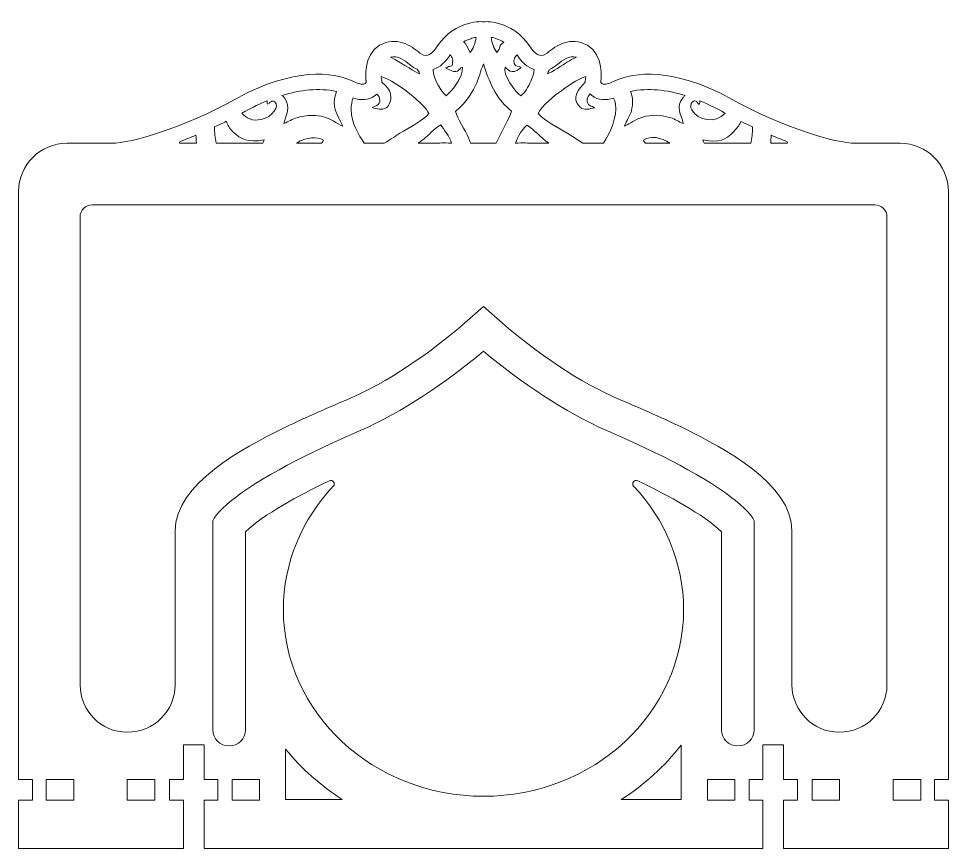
# Model space of a CAD drawing. Header units: inches. Extents: x 37.6 to 85.3, y -40.2 to -18.7.
# Drawn here: x 59.79 to 70.41, y -28.14 to -18.67 of the extents above; entities that cross this region are included whole.
import ezdxf

# ---------------------------------------------------------------- set-up
doc = ezdxf.new("R2010")
doc.units = ezdxf.units.IN
doc.header["$MEASUREMENT"] = 0
doc.layers.add('Layer 1', color=7, linetype='Continuous')

msp = doc.modelspace()

# ---------------------------------------------------------------- linework, layer by layer
at = {"layer": 'Layer 1', "color": 250, "lineweight": 9}
for points in [[(60.109, -27.592), (60.424, -27.592), (60.424, -27.356), (60.109, -27.356), (60.109, -27.592)], [(61.035, -27.592), (61.35, -27.592), (61.35, -27.356), (61.035, -27.356), (61.035, -27.592)], [(62.231, -27.592), (62.545, -27.592), (62.545, -27.356), (62.231, -27.356), (62.231, -27.592)], [(67.655, -27.592), (67.97, -27.592), (67.97, -27.356), (67.655, -27.356), (67.655, -27.592)], [(68.85, -27.592), (69.165, -27.592), (69.165, -27.356), (68.85, -27.356), (68.85, -27.592)], [(69.776, -27.592), (70.091, -27.592), (70.091, -27.356), (69.776, -27.356), (69.776, -27.592)]]:
    msp.add_lwpolyline(points, close=True, dxfattribs=at)
for points, knots in [([(65.1, -28.143), (65.1, -28.143), (68.289, -28.143), (68.289, -28.143), (68.289, -28.143), (68.289, -28.143), (68.289, -27.592), (68.289, -27.592), (68.289, -27.592), (68.289, -27.592), (68.131, -27.592), (68.131, -27.592), (68.131, -27.592), (68.131, -27.592), (68.131, -27.356), (68.131, -27.356), (68.131, -27.356), (68.131, -27.356), (68.289, -27.356), (68.289, -27.356), (68.289, -27.356), (68.289, -27.356), (68.289, -26.962), (68.289, -26.962), (68.289, -26.962), (68.289, -26.962), (68.525, -26.962), (68.525, -26.962), (68.525, -26.962), (68.525, -26.962), (68.525, -27.356), (68.525, -27.356), (68.525, -27.356), (68.525, -27.356), (68.683, -27.356), (68.683, -27.356), (68.683, -27.356), (68.683, -27.356), (68.683, -27.592), (68.683, -27.592), (68.683, -27.592), (68.683, -27.592), (68.525, -27.592), (68.525, -27.592), (68.525, -27.592), (68.525, -27.592), (68.525, -28.143), (68.525, -28.143), (68.525, -28.143), (68.525, -28.143), (70.406, -28.143), (70.406, -28.143), (70.406, -28.143), (70.406, -28.143), (70.406, -27.592), (70.406, -27.592), (70.406, -27.592), (70.406, -27.592), (70.249, -27.592), (70.249, -27.592), (70.249, -27.592), (70.249, -27.592), (70.249, -27.356), (70.249, -27.356), (70.249, -27.356), (70.249, -27.356), (70.406, -27.356), (70.406, -27.356), (70.406, -27.356), (70.406, -27.356), (70.406, -20.645), (70.406, -20.645), (70.406, -20.645), (70.406, -20.342), (70.159, -20.094), (69.855, -20.094), (69.855, -20.094), (69.855, -20.094), (69.347, -20.094), (69.347, -20.094), (69.347, -20.094), (69.114, -20.094), (68.533, -19.923), (67.904, -19.577), (67.904, -19.577), (67.276, -19.23), (66.807, -19.282), (66.607, -19.38), (66.607, -19.38), (66.407, -19.478), (66.441, -19.375), (66.441, -19.375), (66.441, -19.375), (66.441, -19.375), (66.479, -19.086), (66.286, -18.977), (66.286, -18.977), (66.093, -18.868), (65.933, -18.977), (65.826, -19.066), (65.826, -19.066), (65.718, -19.155), (65.633, -18.993), (65.633, -18.993), (65.633, -18.993), (65.413, -18.672), (65.1, -18.708), (65.1, -18.708), (65.1, -18.708), (65.1, -18.708), (64.787, -18.672), (64.568, -18.993), (64.568, -18.993), (64.568, -18.993), (64.482, -19.155), (64.375, -19.066), (64.375, -19.066), (64.268, -18.977), (64.107, -18.868), (63.915, -18.977), (63.915, -18.977), (63.722, -19.086), (63.759, -19.375), (63.759, -19.375), (63.759, -19.375), (63.759, -19.375), (63.793, -19.478), (63.593, -19.38), (63.593, -19.38), (63.393, -19.282), (62.924, -19.23), (62.296, -19.577), (62.296, -19.577), (61.668, -19.923), (61.087, -20.094), (60.854, -20.094), (60.854, -20.094), (60.854, -20.094), (60.345, -20.094), (60.345, -20.094), (60.345, -20.094), (60.042, -20.094), (59.794, -20.342), (59.794, -20.645), (59.794, -20.645), (59.794, -20.645), (59.794, -27.356), (59.794, -27.356), (59.794, -27.356), (59.794, -27.356), (59.952, -27.356), (59.952, -27.356), (59.952, -27.356), (59.952, -27.356), (59.952, -27.592), (59.952, -27.592), (59.952, -27.592), (59.952, -27.592), (59.794, -27.592), (59.794, -27.592), (59.794, -27.592), (59.794, -27.592), (59.794, -28.143), (59.794, -28.143), (59.794, -28.143), (59.794, -28.143), (61.675, -28.143), (61.675, -28.143), (61.675, -28.143), (61.675, -28.143), (61.675, -27.592), (61.675, -27.592), (61.675, -27.592), (61.675, -27.592), (61.518, -27.592), (61.518, -27.592), (61.518, -27.592), (61.518, -27.592), (61.518, -27.356), (61.518, -27.356), (61.518, -27.356), (61.518, -27.356), (61.675, -27.356), (61.675, -27.356), (61.675, -27.356), (61.675, -27.356), (61.675, -26.962), (61.675, -26.962), (61.675, -26.962), (61.675, -26.962), (61.912, -26.962), (61.912, -26.962), (61.912, -26.962), (61.912, -26.962), (61.912, -27.356), (61.912, -27.356), (61.912, -27.356), (61.912, -27.356), (62.069, -27.356), (62.069, -27.356), (62.069, -27.356), (62.069, -27.356), (62.069, -27.592), (62.069, -27.592), (62.069, -27.592), (62.069, -27.592), (61.912, -27.592), (61.912, -27.592), (61.912, -27.592), (61.912, -27.592), (61.912, -28.143), (61.912, -28.143), (61.912, -28.143), (61.912, -28.143), (65.1, -28.143), (65.1, -28.143)], [0, 0, 0, 0, 0.018182, 0.018182, 0.018182, 0.018182, 0.036364, 0.036364, 0.036364, 0.036364, 0.054545, 0.054545, 0.054545, 0.054545, 0.072727, 0.072727, 0.072727, 0.072727, 0.090909, 0.090909, 0.090909, 0.090909, 0.109091, 0.109091, 0.109091, 0.109091, 0.127273, 0.127273, 0.127273, 0.127273, 0.145455, 0.145455, 0.145455, 0.145455, 0.163636, 0.163636, 0.163636, 0.163636, 0.181818, 0.181818, 0.181818, 0.181818, 0.2, 0.2, 0.2, 0.2, 0.218182, 0.218182, 0.218182, 0.218182, 0.236364, 0.236364, 0.236364, 0.236364, 0.254545, 0.254545, 0.254545, 0.254545, 0.272727, 0.272727, 0.272727, 0.272727, 0.290909, 0.290909, 0.290909, 0.290909, 0.309091, 0.309091, 0.309091, 0.309091, 0.327273, 0.327273, 0.327273, 0.327273, 0.345455, 0.345455, 0.345455, 0.345455, 0.363636, 0.363636, 0.363636, 0.363636, 0.381818, 0.381818, 0.381818, 0.381818, 0.4, 0.4, 0.4, 0.4, 0.418182, 0.418182, 0.418182, 0.418182, 0.436364, 0.436364, 0.436364, 0.436364, 0.454545, 0.454545, 0.454545, 0.454545, 0.472727, 0.472727, 0.472727, 0.472727, 0.490909, 0.490909, 0.490909, 0.490909, 0.509091, 0.509091, 0.509091, 0.509091, 0.527273, 0.527273, 0.527273, 0.527273, 0.545455, 0.545455, 0.545455, 0.545455, 0.563636, 0.563636, 0.563636, 0.563636, 0.581818, 0.581818, 0.581818, 0.581818, 0.6, 0.6, 0.6, 0.6, 0.618182, 0.618182, 0.618182, 0.618182, 0.636364, 0.636364, 0.636364, 0.636364, 0.654545, 0.654545, 0.654545, 0.654545, 0.672727, 0.672727, 0.672727, 0.672727, 0.690909, 0.690909, 0.690909, 0.690909, 0.709091, 0.709091, 0.709091, 0.709091, 0.727273, 0.727273, 0.727273, 0.727273, 0.745455, 0.745455, 0.745455, 0.745455, 0.763636, 0.763636, 0.763636, 0.763636, 0.781818, 0.781818, 0.781818, 0.781818, 0.8, 0.8, 0.8, 0.8, 0.818182, 0.818182, 0.818182, 0.818182, 0.836364, 0.836364, 0.836364, 0.836364, 0.854545, 0.854545, 0.854545, 0.854545, 0.872727, 0.872727, 0.872727, 0.872727, 0.890909, 0.890909, 0.890909, 0.890909, 0.909091, 0.909091, 0.909091, 0.909091, 0.927273, 0.927273, 0.927273, 0.927273, 0.945455, 0.945455, 0.945455, 0.945455, 0.963636, 0.963636, 0.963636, 0.963636, 1, 1, 1, 1]), ([(65.017, -18.886), (64.994, -18.889), (64.972, -18.895), (64.954, -18.901), (64.954, -18.901), (64.925, -18.911), (64.898, -18.923), (64.872, -18.938), (64.872, -18.938), (64.879, -18.943), (64.885, -18.948), (64.89, -18.954), (64.89, -18.954), (64.916, -18.983), (64.925, -19.023), (64.947, -19.058), (64.947, -19.058), (64.984, -19.021), (65.006, -18.949), (65.017, -18.886)], [0, 0, 0, 0, 0.166667, 0.166667, 0.166667, 0.166667, 0.333333, 0.333333, 0.333333, 0.333333, 0.5, 0.5, 0.5, 0.5, 0.666667, 0.666667, 0.666667, 0.666667, 1, 1, 1, 1]), ([(65.333, -18.941), (65.306, -18.925), (65.278, -18.911), (65.247, -18.901), (65.247, -18.901), (65.23, -18.895), (65.208, -18.89), (65.186, -18.886), (65.186, -18.886), (65.194, -18.951), (65.219, -19.013), (65.252, -19.058), (65.252, -19.058), (65.309, -18.991), (65.259, -18.996), (65.333, -18.941)], [0, 0, 0, 0, 0.2, 0.2, 0.2, 0.2, 0.4, 0.4, 0.4, 0.4, 0.6, 0.6, 0.6, 0.6, 1, 1, 1, 1]), ([(64.344, -19.25), (64.316, -19.239), (64.288, -19.222), (64.262, -19.2), (64.262, -19.2), (64.195, -19.144), (64.122, -19.089), (64.039, -19.113), (64.039, -19.113), (64.197, -19.194), (64.333, -19.292), (64.371, -19.301), (64.371, -19.301), (64.362, -19.275), (64.352, -19.264), (64.344, -19.25)], [0, 0, 0, 0, 0.2, 0.2, 0.2, 0.2, 0.4, 0.4, 0.4, 0.4, 0.6, 0.6, 0.6, 0.6, 1, 1, 1, 1]), ([(64.718, -19.085), (64.673, -19.165), (64.603, -19.227), (64.524, -19.254), (64.524, -19.254), (64.534, -19.378), (64.621, -19.507), (64.673, -19.552), (64.673, -19.552), (64.733, -19.512), (64.872, -19.339), (64.859, -19.225), (64.859, -19.225), (64.805, -19.245), (64.826, -19.324), (64.67, -19.237), (64.67, -19.237), (64.672, -19.235), (64.676, -19.233), (64.678, -19.232), (64.678, -19.232), (64.762, -19.19), (64.639, -19.241), (64.738, -19.212), (64.738, -19.212), (64.76, -19.152), (64.747, -19.109), (64.718, -19.085)], [0, 0, 0, 0, 0.125, 0.125, 0.125, 0.125, 0.25, 0.25, 0.25, 0.25, 0.375, 0.375, 0.375, 0.375, 0.5, 0.5, 0.5, 0.5, 0.625, 0.625, 0.625, 0.625, 0.75, 0.75, 0.75, 0.75, 1, 1, 1, 1]), ([(65.677, -19.254), (65.598, -19.227), (65.529, -19.166), (65.484, -19.087), (65.484, -19.087), (65.461, -19.104), (65.435, -19.139), (65.452, -19.186), (65.452, -19.186), (65.468, -19.23), (65.496, -19.209), (65.532, -19.229), (65.532, -19.229), (65.41, -19.331), (65.371, -19.243), (65.347, -19.225), (65.347, -19.225), (65.314, -19.302), (65.466, -19.521), (65.525, -19.552), (65.525, -19.552), (65.572, -19.522), (65.612, -19.453), (65.641, -19.385), (65.641, -19.385), (65.662, -19.337), (65.674, -19.293), (65.677, -19.254)], [0, 0, 0, 0, 0.125, 0.125, 0.125, 0.125, 0.25, 0.25, 0.25, 0.25, 0.375, 0.375, 0.375, 0.375, 0.5, 0.5, 0.5, 0.5, 0.625, 0.625, 0.625, 0.625, 0.75, 0.75, 0.75, 0.75, 1, 1, 1, 1]), ([(66.16, -19.113), (66.078, -19.089), (66.006, -19.144), (65.939, -19.2), (65.939, -19.2), (65.911, -19.223), (65.882, -19.24), (65.853, -19.251), (65.853, -19.251), (65.843, -19.274), (65.834, -19.291), (65.83, -19.301), (65.83, -19.301), (65.884, -19.287), (66.004, -19.199), (66.06, -19.165), (66.06, -19.165), (66.087, -19.149), (66.121, -19.131), (66.16, -19.113)], [0, 0, 0, 0, 0.166667, 0.166667, 0.166667, 0.166667, 0.333333, 0.333333, 0.333333, 0.333333, 0.5, 0.5, 0.5, 0.5, 0.666667, 0.666667, 0.666667, 0.666667, 1, 1, 1, 1]), ([(64.953, -20.095), (64.953, -20.095), (65.244, -20.095), (65.244, -20.095), (65.244, -20.095), (65.312, -19.947), (65.397, -19.81), (65.42, -19.73), (65.42, -19.73), (65.267, -19.601), (65.18, -19.455), (65.102, -19.19), (65.102, -19.19), (65.048, -19.285), (65.051, -19.492), (64.781, -19.733), (64.781, -19.733), (64.802, -19.806), (64.891, -19.949), (64.93, -20.034), (64.93, -20.034), (64.93, -20.034), (64.953, -20.095), (64.953, -20.095)], [0, 0, 0, 0, 0.142857, 0.142857, 0.142857, 0.142857, 0.285714, 0.285714, 0.285714, 0.285714, 0.428571, 0.428571, 0.428571, 0.428571, 0.571429, 0.571429, 0.571429, 0.571429, 0.714286, 0.714286, 0.714286, 0.714286, 1, 1, 1, 1]), ([(63.934, -19.333), (63.934, -19.336), (63.934, -19.339), (63.934, -19.342), (63.934, -19.342), (63.938, -19.36), (63.94, -19.378), (63.939, -19.397), (63.939, -19.397), (63.984, -19.434), (64.028, -19.476), (64.04, -19.54), (64.04, -19.54), (64.053, -19.605), (64.025, -19.665), (63.99, -19.69), (63.99, -19.69), (63.944, -19.723), (63.883, -19.699), (63.829, -19.688), (63.829, -19.688), (63.829, -19.688), (63.882, -19.664), (63.882, -19.664), (63.882, -19.664), (63.931, -19.636), (63.927, -19.573), (63.882, -19.533), (63.882, -19.533), (63.876, -19.539), (63.87, -19.544), (63.863, -19.55), (63.863, -19.55), (63.789, -19.611), (63.698, -19.605), (63.614, -19.578), (63.614, -19.578), (63.597, -19.612), (63.59, -19.656), (63.59, -19.712), (63.59, -19.712), (63.592, -19.869), (63.677, -19.998), (63.739, -20.095), (63.739, -20.095), (63.739, -20.095), (63.968, -20.095), (63.968, -20.095), (63.968, -20.095), (64.041, -20.049), (64.115, -20), (64.145, -19.981), (64.145, -19.981), (64.249, -19.917), (64.417, -19.832), (64.477, -19.755), (64.477, -19.755), (64.438, -19.654), (64.117, -19.395), (63.934, -19.333)], [0, 0, 0, 0, 0.0625, 0.0625, 0.0625, 0.0625, 0.125, 0.125, 0.125, 0.125, 0.1875, 0.1875, 0.1875, 0.1875, 0.25, 0.25, 0.25, 0.25, 0.3125, 0.3125, 0.3125, 0.3125, 0.375, 0.375, 0.375, 0.375, 0.4375, 0.4375, 0.4375, 0.4375, 0.5, 0.5, 0.5, 0.5, 0.5625, 0.5625, 0.5625, 0.5625, 0.625, 0.625, 0.625, 0.625, 0.6875, 0.6875, 0.6875, 0.6875, 0.75, 0.75, 0.75, 0.75, 0.8125, 0.8125, 0.8125, 0.8125, 0.875, 0.875, 0.875, 0.875, 1, 1, 1, 1]), ([(66.584, -19.579), (66.5, -19.605), (66.412, -19.61), (66.337, -19.55), (66.337, -19.55), (66.331, -19.544), (66.324, -19.538), (66.318, -19.532), (66.318, -19.532), (66.3, -19.548), (66.288, -19.569), (66.285, -19.594), (66.285, -19.594), (66.276, -19.673), (66.338, -19.666), (66.371, -19.689), (66.371, -19.689), (66.312, -19.701), (66.247, -19.728), (66.198, -19.679), (66.198, -19.679), (66.098, -19.58), (66.185, -19.471), (66.262, -19.397), (66.262, -19.397), (66.261, -19.378), (66.263, -19.36), (66.267, -19.341), (66.267, -19.341), (66.267, -19.338), (66.267, -19.335), (66.267, -19.331), (66.267, -19.331), (66.165, -19.365), (66.044, -19.454), (65.989, -19.495), (65.989, -19.495), (65.911, -19.551), (65.762, -19.67), (65.724, -19.755), (65.724, -19.755), (65.806, -19.844), (65.944, -19.913), (66.061, -19.985), (66.061, -19.985), (66.061, -19.985), (66.235, -20.095), (66.235, -20.095), (66.235, -20.095), (66.235, -20.095), (66.469, -20.095), (66.469, -20.095), (66.469, -20.095), (66.547, -19.973), (66.628, -19.792), (66.607, -19.648), (66.607, -19.648), (66.603, -19.621), (66.595, -19.598), (66.584, -19.579)], [0, 0, 0, 0, 0.0625, 0.0625, 0.0625, 0.0625, 0.125, 0.125, 0.125, 0.125, 0.1875, 0.1875, 0.1875, 0.1875, 0.25, 0.25, 0.25, 0.25, 0.3125, 0.3125, 0.3125, 0.3125, 0.375, 0.375, 0.375, 0.375, 0.4375, 0.4375, 0.4375, 0.4375, 0.5, 0.5, 0.5, 0.5, 0.5625, 0.5625, 0.5625, 0.5625, 0.625, 0.625, 0.625, 0.625, 0.6875, 0.6875, 0.6875, 0.6875, 0.75, 0.75, 0.75, 0.75, 0.8125, 0.8125, 0.8125, 0.8125, 0.875, 0.875, 0.875, 0.875, 1, 1, 1, 1]), ([(63.423, -19.505), (63.325, -19.48), (63.21, -19.479), (63.12, -19.486), (63.12, -19.486), (63.012, -19.495), (62.904, -19.517), (62.799, -19.549), (62.799, -19.549), (62.811, -19.557), (62.822, -19.566), (62.828, -19.575), (62.828, -19.575), (62.911, -19.691), (62.843, -19.763), (62.822, -19.868), (62.822, -19.868), (62.879, -19.849), (62.911, -19.818), (62.98, -19.799), (62.98, -19.799), (63.042, -19.782), (63.111, -19.775), (63.179, -19.779), (63.179, -19.779), (63.375, -19.791), (63.424, -19.883), (63.493, -19.898), (63.493, -19.898), (63.442, -19.772), (63.353, -19.684), (63.423, -19.505)], [0, 0, 0, 0, 0.111111, 0.111111, 0.111111, 0.111111, 0.222222, 0.222222, 0.222222, 0.222222, 0.333333, 0.333333, 0.333333, 0.333333, 0.444444, 0.444444, 0.444444, 0.444444, 0.555556, 0.555556, 0.555556, 0.555556, 0.666667, 0.666667, 0.666667, 0.666667, 0.777778, 0.777778, 0.777778, 0.777778, 1, 1, 1, 1]), ([(67.402, -19.55), (67.297, -19.517), (67.189, -19.495), (67.081, -19.486), (67.081, -19.486), (66.991, -19.479), (66.877, -19.48), (66.779, -19.504), (66.779, -19.504), (66.806, -19.569), (66.81, -19.646), (66.788, -19.723), (66.788, -19.723), (66.769, -19.795), (66.73, -19.837), (66.709, -19.898), (66.709, -19.898), (66.787, -19.872), (66.928, -19.715), (67.228, -19.801), (67.228, -19.801), (67.296, -19.82), (67.325, -19.851), (67.38, -19.868), (67.38, -19.868), (67.361, -19.774), (67.285, -19.68), (67.378, -19.571), (67.378, -19.571), (67.384, -19.563), (67.393, -19.556), (67.402, -19.55)], [0, 0, 0, 0, 0.111111, 0.111111, 0.111111, 0.111111, 0.222222, 0.222222, 0.222222, 0.222222, 0.333333, 0.333333, 0.333333, 0.333333, 0.444444, 0.444444, 0.444444, 0.444444, 0.555556, 0.555556, 0.555556, 0.555556, 0.666667, 0.666667, 0.666667, 0.666667, 0.777778, 0.777778, 0.777778, 0.777778, 1, 1, 1, 1]), ([(62.633, -19.609), (62.546, -19.644), (62.462, -19.685), (62.382, -19.729), (62.382, -19.729), (62.369, -19.736), (62.356, -19.743), (62.343, -19.75), (62.343, -19.75), (62.392, -19.811), (62.466, -19.844), (62.562, -19.824), (62.562, -19.824), (62.689, -19.797), (62.779, -19.668), (62.717, -19.623), (62.717, -19.623), (62.696, -19.607), (62.691, -19.612), (62.673, -19.621), (62.673, -19.621), (62.642, -19.635), (62.673, -19.632), (62.634, -19.65), (62.634, -19.65), (62.632, -19.634), (62.632, -19.621), (62.633, -19.609)], [0, 0, 0, 0, 0.125, 0.125, 0.125, 0.125, 0.25, 0.25, 0.25, 0.25, 0.375, 0.375, 0.375, 0.375, 0.5, 0.5, 0.5, 0.5, 0.625, 0.625, 0.625, 0.625, 0.75, 0.75, 0.75, 0.75, 1, 1, 1, 1]), ([(67.859, -19.751), (67.845, -19.744), (67.832, -19.737), (67.819, -19.729), (67.819, -19.729), (67.739, -19.685), (67.655, -19.645), (67.569, -19.609), (67.569, -19.609), (67.569, -19.622), (67.567, -19.637), (67.563, -19.654), (67.563, -19.654), (67.541, -19.634), (67.527, -19.59), (67.483, -19.624), (67.483, -19.624), (67.458, -19.644), (67.461, -19.685), (67.478, -19.715), (67.478, -19.715), (67.546, -19.834), (67.751, -19.876), (67.859, -19.751)], [0, 0, 0, 0, 0.142857, 0.142857, 0.142857, 0.142857, 0.285714, 0.285714, 0.285714, 0.285714, 0.428571, 0.428571, 0.428571, 0.428571, 0.571429, 0.571429, 0.571429, 0.571429, 0.714286, 0.714286, 0.714286, 0.714286, 1, 1, 1, 1]), ([(62.164, -19.844), (62.12, -19.866), (62.076, -19.887), (62.031, -19.908), (62.031, -19.908), (62.03, -19.971), (62.036, -20.034), (62.048, -20.095), (62.048, -20.095), (62.048, -20.095), (62.581, -20.095), (62.581, -20.095), (62.581, -20.095), (62.587, -20.084), (62.592, -20.071), (62.596, -20.057), (62.596, -20.057), (62.41, -20.086), (62.335, -20.057), (62.236, -19.959), (62.236, -19.959), (62.202, -19.925), (62.179, -19.887), (62.164, -19.844)], [0, 0, 0, 0, 0.142857, 0.142857, 0.142857, 0.142857, 0.285714, 0.285714, 0.285714, 0.285714, 0.428571, 0.428571, 0.428571, 0.428571, 0.571429, 0.571429, 0.571429, 0.571429, 0.714286, 0.714286, 0.714286, 0.714286, 1, 1, 1, 1]), ([(64.354, -20.095), (64.354, -20.095), (64.602, -20.095), (64.602, -20.095), (64.602, -20.095), (64.627, -20.089), (64.66, -20.089), (64.702, -20.095), (64.702, -20.095), (64.702, -20.095), (64.734, -20.095), (64.734, -20.095), (64.734, -20.095), (64.719, -20.019), (64.643, -19.931), (64.612, -19.886), (64.612, -19.886), (64.565, -19.908), (64.491, -19.984), (64.441, -20.026), (64.441, -20.026), (64.416, -20.048), (64.386, -20.072), (64.354, -20.095)], [0, 0, 0, 0, 0.142857, 0.142857, 0.142857, 0.142857, 0.285714, 0.285714, 0.285714, 0.285714, 0.428571, 0.428571, 0.428571, 0.428571, 0.571429, 0.571429, 0.571429, 0.571429, 0.714286, 0.714286, 0.714286, 0.714286, 1, 1, 1, 1]), ([(65.467, -20.095), (65.467, -20.095), (65.497, -20.095), (65.497, -20.095), (65.497, -20.095), (65.535, -20.089), (65.574, -20.085), (65.603, -20.095), (65.603, -20.095), (65.603, -20.095), (65.847, -20.095), (65.847, -20.095), (65.847, -20.095), (65.741, -20.014), (65.684, -19.95), (65.599, -19.887), (65.599, -19.887), (65.562, -19.911), (65.481, -20.025), (65.467, -20.095)], [0, 0, 0, 0, 0.166667, 0.166667, 0.166667, 0.166667, 0.333333, 0.333333, 0.333333, 0.333333, 0.5, 0.5, 0.5, 0.5, 0.666667, 0.666667, 0.666667, 0.666667, 1, 1, 1, 1]), ([(68.17, -19.909), (68.126, -19.888), (68.083, -19.867), (68.039, -19.845), (68.039, -19.845), (68.025, -19.88), (68, -19.914), (67.96, -19.956), (67.96, -19.956), (67.852, -20.068), (67.799, -20.089), (67.605, -20.056), (67.605, -20.056), (67.608, -20.071), (67.613, -20.084), (67.619, -20.095), (67.619, -20.095), (67.619, -20.095), (68.152, -20.095), (68.152, -20.095), (68.152, -20.095), (68.163, -20.038), (68.17, -19.979), (68.17, -19.918), (68.17, -19.918), (68.17, -19.915), (68.17, -19.912), (68.17, -19.909)], [0, 0, 0, 0, 0.125, 0.125, 0.125, 0.125, 0.25, 0.25, 0.25, 0.25, 0.375, 0.375, 0.375, 0.375, 0.5, 0.5, 0.5, 0.5, 0.625, 0.625, 0.625, 0.625, 0.75, 0.75, 0.75, 0.75, 1, 1, 1, 1]), ([(61.818, -20.003), (61.757, -20.029), (61.696, -20.053), (61.634, -20.077), (61.634, -20.077), (61.633, -20.083), (61.631, -20.089), (61.63, -20.095), (61.63, -20.095), (61.63, -20.095), (61.824, -20.095), (61.824, -20.095), (61.824, -20.095), (61.821, -20.062), (61.819, -20.031), (61.818, -20.003)], [0, 0, 0, 0, 0.2, 0.2, 0.2, 0.2, 0.4, 0.4, 0.4, 0.4, 0.6, 0.6, 0.6, 0.6, 1, 1, 1, 1]), ([(62.965, -20.095), (62.965, -20.095), (63.254, -20.095), (63.254, -20.095), (63.254, -20.095), (63.263, -20.081), (63.271, -20.068), (63.273, -20.06), (63.273, -20.06), (63.204, -20.009), (63.069, -20.036), (63.002, -20.072), (63.002, -20.072), (62.99, -20.079), (62.977, -20.087), (62.965, -20.095)], [0, 0, 0, 0, 0.2, 0.2, 0.2, 0.2, 0.4, 0.4, 0.4, 0.4, 0.6, 0.6, 0.6, 0.6, 1, 1, 1, 1]), ([(66.948, -20.095), (66.948, -20.095), (67.228, -20.095), (67.228, -20.095), (67.228, -20.095), (67.129, -20.03), (67.008, -20), (66.927, -20.06), (66.927, -20.06), (66.933, -20.073), (66.94, -20.084), (66.948, -20.095)], [0, 0, 0, 0, 0.25, 0.25, 0.25, 0.25, 0.5, 0.5, 0.5, 0.5, 1, 1, 1, 1]), ([(68.567, -20.077), (68.505, -20.053), (68.443, -20.029), (68.382, -20.003), (68.382, -20.003), (68.382, -20.034), (68.381, -20.065), (68.378, -20.095), (68.378, -20.095), (68.378, -20.095), (68.57, -20.095), (68.57, -20.095), (68.57, -20.095), (68.569, -20.089), (68.568, -20.083), (68.567, -20.077)], [0, 0, 0, 0, 0.2, 0.2, 0.2, 0.2, 0.4, 0.4, 0.4, 0.4, 0.6, 0.6, 0.6, 0.6, 1, 1, 1, 1]), ([(60.633, -20.798), (60.633, -20.798), (69.567, -20.798), (69.567, -20.798), (69.567, -20.798), (69.643, -20.798), (69.705, -20.86), (69.705, -20.936), (69.705, -20.936), (69.705, -20.936), (69.705, -26.277), (69.705, -26.277), (69.705, -26.277), (69.705, -26.575), (69.464, -26.816), (69.16, -26.816), (69.16, -26.816), (68.863, -26.816), (68.621, -26.574), (68.621, -26.277), (68.621, -26.277), (68.621, -26.277), (68.621, -24.519), (68.621, -24.519), (68.621, -24.519), (68.621, -23.979), (67.83, -23.568), (67.408, -23.359), (67.408, -23.359), (67.163, -23.238), (66.913, -23.128), (66.661, -23.023), (66.661, -23.023), (66.207, -22.833), (65.684, -22.47), (65.316, -22.147), (65.316, -22.147), (65.316, -22.147), (65.1, -21.958), (65.1, -21.958), (65.1, -21.958), (65.1, -21.958), (64.885, -22.147), (64.885, -22.147), (64.885, -22.147), (64.517, -22.47), (63.994, -22.833), (63.54, -23.023), (63.54, -23.023), (63.288, -23.128), (63.037, -23.238), (62.793, -23.359), (62.793, -23.359), (62.371, -23.568), (61.58, -23.979), (61.58, -24.519), (61.58, -24.519), (61.58, -24.519), (61.58, -26.277), (61.58, -26.277), (61.58, -26.277), (61.58, -26.575), (61.339, -26.816), (61.035, -26.816), (61.035, -26.816), (60.738, -26.816), (60.496, -26.574), (60.496, -26.277), (60.496, -26.277), (60.496, -26.277), (60.496, -20.936), (60.496, -20.936), (60.496, -20.936), (60.496, -20.86), (60.557, -20.798), (60.633, -20.798)], [0, 0, 0, 0, 0.05, 0.05, 0.05, 0.05, 0.1, 0.1, 0.1, 0.1, 0.15, 0.15, 0.15, 0.15, 0.2, 0.2, 0.2, 0.2, 0.25, 0.25, 0.25, 0.25, 0.3, 0.3, 0.3, 0.3, 0.35, 0.35, 0.35, 0.35, 0.4, 0.4, 0.4, 0.4, 0.45, 0.45, 0.45, 0.45, 0.5, 0.5, 0.5, 0.5, 0.55, 0.55, 0.55, 0.55, 0.6, 0.6, 0.6, 0.6, 0.65, 0.65, 0.65, 0.65, 0.7, 0.7, 0.7, 0.7, 0.75, 0.75, 0.75, 0.75, 0.8, 0.8, 0.8, 0.8, 0.85, 0.85, 0.85, 0.85, 0.9, 0.9, 0.9, 0.9, 1, 1, 1, 1]), ([(65.1, -22.469), (65.522, -22.821), (66.037, -23.17), (66.507, -23.374), (66.507, -23.374), (66.948, -23.566), (67.557, -23.849), (67.936, -24.14), (67.936, -24.14), (67.993, -24.184), (68.166, -24.328), (68.19, -24.404), (68.19, -24.404), (68.19, -24.404), (68.19, -26.789), (68.19, -26.789), (68.19, -26.789), (68.19, -26.892), (68.108, -26.974), (68.001, -26.974), (68.001, -26.974), (67.899, -26.974), (67.816, -26.891), (67.816, -26.789), (67.816, -26.789), (67.816, -26.789), (67.816, -24.528), (67.816, -24.528), (67.816, -24.528), (67.61, -24.332), (67.218, -24.119), (66.86, -23.947), (66.86, -23.947), (66.821, -23.928), (66.784, -23.977), (66.814, -24.009), (66.814, -24.009), (67.169, -24.385), (67.384, -24.878), (67.384, -25.417), (67.384, -25.417), (67.384, -26.594), (66.362, -27.548), (65.1, -27.548), (65.1, -27.548), (63.839, -27.548), (62.816, -26.594), (62.816, -25.417), (62.816, -25.417), (62.816, -24.878), (63.032, -24.385), (63.386, -24.009), (63.386, -24.009), (63.416, -23.978), (63.38, -23.928), (63.341, -23.947), (63.341, -23.947), (62.982, -24.119), (62.59, -24.332), (62.385, -24.528), (62.385, -24.528), (62.385, -24.528), (62.385, -26.789), (62.385, -26.789), (62.385, -26.789), (62.385, -26.892), (62.303, -26.974), (62.196, -26.974), (62.196, -26.974), (62.094, -26.974), (62.011, -26.891), (62.011, -26.789), (62.011, -26.789), (62.011, -26.789), (62.011, -24.404), (62.011, -24.404), (62.011, -24.404), (62.034, -24.328), (62.207, -24.184), (62.265, -24.14), (62.265, -24.14), (62.643, -23.849), (63.253, -23.566), (63.694, -23.374), (63.694, -23.374), (64.164, -23.17), (64.679, -22.821), (65.1, -22.469)], [0, 0, 0, 0, 0.043478, 0.043478, 0.043478, 0.043478, 0.086957, 0.086957, 0.086957, 0.086957, 0.130435, 0.130435, 0.130435, 0.130435, 0.173913, 0.173913, 0.173913, 0.173913, 0.217391, 0.217391, 0.217391, 0.217391, 0.26087, 0.26087, 0.26087, 0.26087, 0.304348, 0.304348, 0.304348, 0.304348, 0.347826, 0.347826, 0.347826, 0.347826, 0.391304, 0.391304, 0.391304, 0.391304, 0.434783, 0.434783, 0.434783, 0.434783, 0.478261, 0.478261, 0.478261, 0.478261, 0.521739, 0.521739, 0.521739, 0.521739, 0.565217, 0.565217, 0.565217, 0.565217, 0.608696, 0.608696, 0.608696, 0.608696, 0.652174, 0.652174, 0.652174, 0.652174, 0.695652, 0.695652, 0.695652, 0.695652, 0.73913, 0.73913, 0.73913, 0.73913, 0.782609, 0.782609, 0.782609, 0.782609, 0.826087, 0.826087, 0.826087, 0.826087, 0.869565, 0.869565, 0.869565, 0.869565, 0.913043, 0.913043, 0.913043, 0.913043, 1, 1, 1, 1]), ([(63.489, -27.585), (63.489, -27.585), (62.842, -27.585), (62.842, -27.585), (62.842, -27.585), (62.842, -27.585), (62.842, -27.011), (62.842, -27.011), (62.842, -27.011), (63.024, -27.233), (63.242, -27.427), (63.489, -27.585)], [0, 0, 0, 0, 0.25, 0.25, 0.25, 0.25, 0.5, 0.5, 0.5, 0.5, 1, 1, 1, 1]), ([(67.358, -26.963), (67.358, -26.963), (67.358, -27.585), (67.358, -27.585), (67.358, -27.585), (67.358, -27.585), (66.673, -27.585), (66.673, -27.585), (66.673, -27.585), (66.937, -27.415), (67.169, -27.205), (67.358, -26.963)], [0, 0, 0, 0, 0.25, 0.25, 0.25, 0.25, 0.5, 0.5, 0.5, 0.5, 1, 1, 1, 1])]:
    msp.add_open_spline(points, degree=3, knots=knots, dxfattribs=at)

doc.saveas('drawing.dxf')
